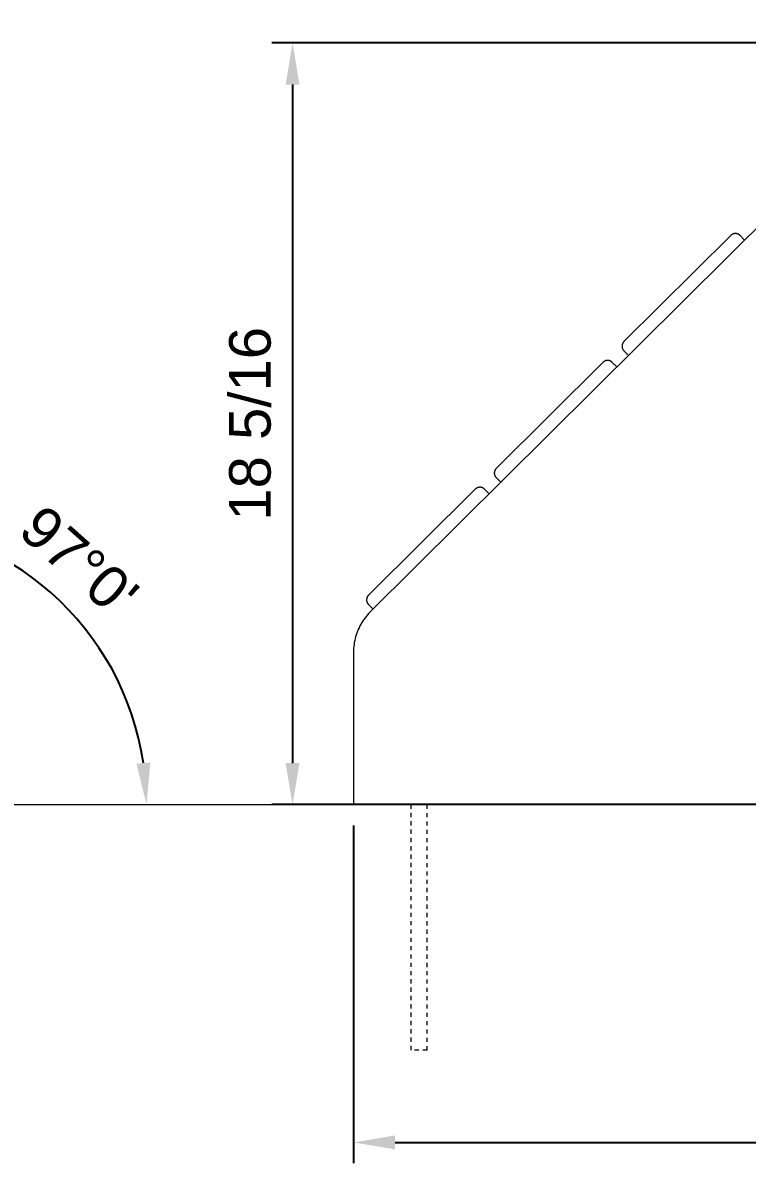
# Model space of a CAD drawing. Header units: inches. Extents: x 3 to 193, y 3 to 134.
# Drawn here: x 59.06 to 76.49, y 79.7 to 107.12 of the extents above; entities that cross this region are included whole.
import ezdxf

# ---------------------------------------------------------------- set-up
doc = ezdxf.new("R2010")
doc.units = ezdxf.units.IN
doc.header["$PDSIZE"] = -1
doc.linetypes.add('HIDDEN', pattern=[1.905, 1.27, -0.635])
for name, color, linetype, lineweight in [('ZANO_R', 7, 'Continuous', 0), ('ZANO_R_przerywana', 250, 'HIDDEN', 0), ('ZANO_W', 1, 'Continuous', 0)]:
    doc.layers.add(name, color=color, linetype=linetype, lineweight=lineweight)
doc.styles.get("Standard").update_dxf_attribs({"font": 'ARIALUNI.TTF'})
doc.dimstyles.new('amerykanie', dxfattribs={"dimtxt": 50, "dimasz": 50, "dimexe": 0.5, "dimexo": 0.5, "dimgap": 1, "dimtad": 1, "dimdec": 0, "dimzin": 0, "dimlunit": 5, "dimtxsty": 'Standard', "dimcen": 0.09, "dimclrd": 1, "dimclre": 1, "dimclrt": 1, "dimazin": 0, "dimtfac": 1, "dimtdec": 0, "dimtmove": 0, "dimatfit": 3, "dimfxl": 1, "dimtzin": 0, "dimarcsym": 1})

# ---------------------------------------------------------------- blocks, each defined once
blk = doc.blocks.new('*D365')
at = {"layer": 'Defpoints', "color": 0}
for p in [(83.384, 106.634), (65.554, 88.319), (83.384, 88.319)]:
    blk.add_point(p, dxfattribs=at)
at = {"layer": 'ZANO_R', "color": 1, "lineweight": -2}
for p, q in [((82.884, 106.634), (65.054, 106.634)), ((65.554, 105.634), (65.554, 89.319)), ((82.884, 88.319), (65.054, 88.319))]:
    blk.add_line(p, q, dxfattribs=at)
at = {"layer": 'ZANO_R', "color": 1}
for points in [[(65.721, 105.634), (65.387, 105.634), (65.554, 106.634)], [(65.387, 89.319), (65.721, 89.319), (65.554, 88.319)]]:
    blk.add_solid(points, dxfattribs=at)
at = {"layer": 'ZANO_R', "color": 1, "insert": (64.535, 97.476), "char_height": 1, "attachment_point": 5, "rotation": 90}
blk.add_mtext('18 5/16', dxfattribs=at)
blk = doc.blocks.new('*D367')
at = {"layer": 'Defpoints', "color": 0}
for p in [(67.02, 88.319), (127.388, 88.319), (127.388, 80.197)]:
    blk.add_point(p, dxfattribs=at)
at = {"layer": 'ZANO_R', "color": 1, "lineweight": -2}
for p, q in [((67.02, 87.819), (67.02, 79.697)), ((127.388, 87.819), (127.388, 79.697)), ((68.02, 80.197), (126.388, 80.197))]:
    blk.add_line(p, q, dxfattribs=at)
at = {"layer": 'ZANO_R', "color": 1}
for points in [[(68.02, 80.364), (68.02, 80.03), (67.02, 80.197)], [(126.388, 80.03), (126.388, 80.364), (127.388, 80.197)]]:
    blk.add_solid(points, dxfattribs=at)
at = {"layer": 'ZANO_R', "color": 1, "insert": (97.204, 81.216), "char_height": 1, "attachment_point": 5}
blk.add_mtext('60 3/8', dxfattribs=at)
blk = doc.blocks.new('*D375')
at = {"layer": 'Defpoints', "color": 0}
for p in [(127.296, 128.1), (115.952, 94.518), (96.273, 88.645), (60.315, 88.319), (113.926, 88.319)]:
    blk.add_point(p, dxfattribs=at)
at = {"layer": 'ZANO_W', "color": 1, "lineweight": -2}
blk.add_line((114.426, 88.319), (117.393, 88.319), dxfattribs=at)
blk.add_arc((96.016, 88.319), 20.877, 2.7447, 49.078, dxfattribs=at)
at = {"layer": 'ZANO_W', "color": 1}
for points in [[(109.797, 104.222), (109.585, 103.965), (108.92, 104.73)], [(116.703, 89.314), (117.036, 89.322), (116.893, 88.319)]]:
    blk.add_solid(points, dxfattribs=at)
at = {"layer": 'ZANO_W', "color": 1, "insert": (115.707, 97.885), "char_height": 1, "attachment_point": 5, "rotation": 295.9114}
blk.add_mtext("51%%d49'", dxfattribs=at)
blk = doc.blocks.new('*D376')
at = {"layer": 'Defpoints', "color": 0}
for p in [(54.794, 91.986), (60.986, 91.953), (55.185, 88.804), (2.629, 88.319), (69.006, 88.319)]:
    blk.add_point(p, dxfattribs=at)
at = {"layer": 'ZANO_W', "color": 1, "lineweight": -2}
blk.add_line((54.733, 92.482), (54.355, 95.56), dxfattribs=at)
blk.add_arc((55.244, 88.319), 6.796, 8.4391, 88.561, dxfattribs=at)
at = {"layer": 'ZANO_W', "color": 1}
for points in [[(55.407, 95.278), (55.423, 94.946), (54.416, 95.063)], [(61.8, 89.304), (62.133, 89.328), (62.04, 88.319)]]:
    blk.add_solid(points, dxfattribs=at)
at = {"layer": 'ZANO_W', "color": 1, "insert": (60.42, 94.168), "char_height": 1, "attachment_point": 5, "rotation": 318.5001}
blk.add_mtext("97%%d0'", dxfattribs=at)

msp = doc.modelspace()

# ---------------------------------------------------------------- linework, layer by layer
at = {"layer": 'ZANO_R'}
for p, q in [((78.94426, 104.38701), (67.42386, 92.95249)), ((76.10128, 102.00875), (76.0974, 102.00503)), ((76.10529, 102.01234), (76.10128, 102.00875)), ((76.10941, 102.01579), (76.10529, 102.01234)), ((76.11365, 102.01909), (76.10941, 102.01579)), ((76.118, 102.02225), (76.11365, 102.01909)), ((76.12246, 102.02526), (76.118, 102.02225)), ((76.12701, 102.02811), (76.12246, 102.02526)), ((76.13166, 102.03081), (76.12701, 102.02811)), ((76.1364, 102.03335), (76.13166, 102.03081)), ((76.14123, 102.03572), (76.1364, 102.03335)), ((76.14613, 102.03793), (76.14123, 102.03572)), ((76.1511, 102.03997), (76.14613, 102.03793)), ((76.15615, 102.04184), (76.1511, 102.03997)), ((76.16125, 102.04353), (76.15615, 102.04184)), ((76.1664, 102.04505), (76.16125, 102.04353)), ((76.17161, 102.04639), (76.1664, 102.04505)), ((76.17686, 102.04756), (76.17161, 102.04639)), ((76.18214, 102.04854), (76.17686, 102.04756)), ((76.18746, 102.04934), (76.18214, 102.04854)), ((76.1928, 102.04996), (76.18746, 102.04934)), ((76.19816, 102.0504), (76.1928, 102.04996)), ((76.20353, 102.05066), (76.19816, 102.0504)), ((76.2089, 102.05073), (76.20353, 102.05066)), ((76.21428, 102.05062), (76.2089, 102.05073)), ((76.21965, 102.05032), (76.21428, 102.05062)), ((76.225, 102.04984), (76.21965, 102.05032)), ((76.23033, 102.04918), (76.225, 102.04984)), ((76.23564, 102.04834), (76.23033, 102.04918)), ((76.24092, 102.04732), (76.23564, 102.04834)), ((76.24616, 102.04611), (76.24092, 102.04732)), ((76.25136, 102.04473), (76.24616, 102.04611)), ((76.2565, 102.04317), (76.25136, 102.04473)), ((76.26159, 102.04144), (76.2565, 102.04317)), ((76.26662, 102.03954), (76.26159, 102.04144)), ((76.27158, 102.03746), (76.26662, 102.03954)), ((76.27646, 102.03522), (76.27158, 102.03746)), ((76.28127, 102.03281), (76.27646, 102.03522)), ((76.28599, 102.03023), (76.28127, 102.03281)), ((76.29062, 102.0275), (76.28599, 102.03023)), ((76.29515, 102.02461), (76.29062, 102.0275)), ((76.29959, 102.02157), (76.29515, 102.02461)), ((76.30391, 102.01838), (76.29959, 102.02157)), ((76.30813, 102.01504), (76.30391, 102.01838)), ((76.31223, 102.01157), (76.30813, 102.01504)), ((76.3162, 102.00795), (76.31223, 102.01157)), ((76.32006, 102.0042), (76.3162, 102.00795)), ((76.0974, 102.00503), (73.52733, 99.45412)), ((76.43097, 101.89246), (76.32006, 102.0042)), ((73.48092, 99.34834), (73.4808, 99.34297)), ((73.4808, 99.34297), (73.48088, 99.33759)), ((73.48088, 99.33759), (73.48113, 99.33222)), ((73.48121, 99.35371), (73.48092, 99.34834)), ((73.48113, 99.33222), (73.48157, 99.32686)), ((73.48169, 99.35906), (73.48121, 99.35371)), ((73.48157, 99.32686), (73.48219, 99.32152)), ((73.48235, 99.3644), (73.48169, 99.35906)), ((73.48219, 99.32152), (73.48299, 99.31621)), ((73.48319, 99.36971), (73.48235, 99.3644)), ((73.48299, 99.31621), (73.48398, 99.31092)), ((73.48422, 99.37498), (73.48319, 99.36971)), ((73.48398, 99.31092), (73.48514, 99.30567)), ((73.48542, 99.38022), (73.48422, 99.37498)), ((73.48514, 99.30567), (73.48648, 99.30047)), ((73.4868, 99.38542), (73.48542, 99.38022)), ((73.48648, 99.30047), (73.488, 99.29531)), ((73.48836, 99.39056), (73.4868, 99.38542)), ((73.488, 99.29531), (73.4897, 99.29021)), ((73.49009, 99.39565), (73.48836, 99.39056)), ((73.4897, 99.29021), (73.49157, 99.28517)), ((73.492, 99.40068), (73.49009, 99.39565)), ((73.49157, 99.28517), (73.4936, 99.28019)), ((73.49407, 99.40564), (73.492, 99.40068)), ((73.4936, 99.28019), (73.49581, 99.27529)), ((73.49632, 99.41053), (73.49407, 99.40564)), ((73.49581, 99.27529), (73.49818, 99.27047)), ((73.49873, 99.41533), (73.49632, 99.41053)), ((73.49818, 99.27047), (73.50072, 99.26573)), ((73.5013, 99.42005), (73.49873, 99.41533)), ((73.50072, 99.26573), (73.50342, 99.26108)), ((73.50403, 99.42468), (73.5013, 99.42005)), ((73.50692, 99.42922), (73.50403, 99.42468)), ((73.50996, 99.43365), (73.50692, 99.42922)), ((73.51315, 99.43798), (73.50996, 99.43365)), ((73.51649, 99.44219), (73.51315, 99.43798)), ((73.51997, 99.44629), (73.51649, 99.44219)), ((73.52358, 99.45027), (73.51997, 99.44629)), ((73.52733, 99.45412), (73.52358, 99.45027)), ((73.08324, 98.99183), (73.07819, 98.98996)), ((73.08834, 98.99352), (73.08324, 98.99183)), ((73.09349, 98.99504), (73.08834, 98.99352)), ((73.0987, 98.99639), (73.09349, 98.99504)), ((73.10395, 98.99755), (73.0987, 98.99639)), ((73.10923, 98.99853), (73.10395, 98.99755)), ((73.11455, 98.99934), (73.10923, 98.99853)), ((73.11989, 98.99996), (73.11455, 98.99934)), ((73.12525, 99.0004), (73.11989, 98.99996)), ((73.13062, 99.00065), (73.12525, 99.0004)), ((73.13599, 99.00072), (73.13062, 99.00065)), ((73.14137, 99.00061), (73.13599, 99.00072)), ((73.14673, 99.00032), (73.14137, 99.00061)), ((73.15209, 98.99984), (73.14673, 99.00032)), ((73.15742, 98.99918), (73.15209, 98.99984)), ((73.16273, 98.99833), (73.15742, 98.99918)), ((73.16801, 98.99731), (73.16273, 98.99833)), ((73.17325, 98.99611), (73.16801, 98.99731)), ((73.17845, 98.99473), (73.17325, 98.99611)), ((73.18359, 98.99317), (73.17845, 98.99473)), ((73.18868, 98.99144), (73.18359, 98.99317)), ((73.19371, 98.98953), (73.18868, 98.99144)), ((73.50342, 99.26108), (73.50627, 99.25652)), ((73.50627, 99.25652), (73.50928, 99.25207)), ((73.50928, 99.25207), (73.51244, 99.24772)), ((73.51244, 99.24772), (73.51574, 99.24348)), ((73.51574, 99.24348), (73.51919, 99.23935)), ((73.51919, 99.23935), (73.52278, 99.23535)), ((73.52278, 99.23535), (73.5265, 99.23147)), ((73.5265, 99.23147), (73.63741, 99.11972)), ((73.02449, 98.95503), (70.45442, 96.40411)), ((73.02837, 98.95875), (73.02449, 98.95503)), ((73.03238, 98.96233), (73.02837, 98.95875)), ((73.0365, 98.96578), (73.03238, 98.96233)), ((73.04074, 98.96909), (73.0365, 98.96578)), ((73.04509, 98.97225), (73.04074, 98.96909)), ((73.04955, 98.97525), (73.04509, 98.97225)), ((73.0541, 98.97811), (73.04955, 98.97525)), ((73.05875, 98.98081), (73.0541, 98.97811)), ((73.06349, 98.98334), (73.05875, 98.98081)), ((73.06832, 98.98572), (73.06349, 98.98334)), ((73.07322, 98.98792), (73.06832, 98.98572)), ((73.07819, 98.98996), (73.07322, 98.98792)), ((73.19867, 98.98745), (73.19371, 98.98953)), ((73.20355, 98.98521), (73.19867, 98.98745)), ((73.20836, 98.9828), (73.20355, 98.98521)), ((73.21308, 98.98023), (73.20836, 98.9828)), ((73.21771, 98.9775), (73.21308, 98.98023)), ((73.22224, 98.97461), (73.21771, 98.9775)), ((73.22668, 98.97157), (73.22224, 98.97461)), ((73.231, 98.96838), (73.22668, 98.97157)), ((73.23522, 98.96504), (73.231, 98.96838)), ((73.23932, 98.96156), (73.23522, 98.96504)), ((73.24329, 98.95794), (73.23932, 98.96156)), ((73.24715, 98.95419), (73.24329, 98.95794)), ((73.35805, 98.84245), (73.24715, 98.95419)), ((70.40801, 96.29833), (70.40789, 96.29296)), ((70.40789, 96.29296), (70.40797, 96.28758)), ((70.40797, 96.28758), (70.40822, 96.28221)), ((70.4083, 96.3037), (70.40801, 96.29833)), ((70.40822, 96.28221), (70.40866, 96.27686)), ((70.40878, 96.30906), (70.4083, 96.3037)), ((70.40866, 96.27686), (70.40928, 96.27152)), ((70.40944, 96.31439), (70.40878, 96.30906)), ((70.40928, 96.27152), (70.41008, 96.2662)), ((70.41028, 96.3197), (70.40944, 96.31439)), ((70.41008, 96.2662), (70.41107, 96.26092)), ((70.41131, 96.32498), (70.41028, 96.3197)), ((70.41107, 96.26092), (70.41223, 96.25567)), ((70.41251, 96.33022), (70.41131, 96.32498)), ((70.41223, 96.25567), (70.41357, 96.25046)), ((70.41389, 96.33541), (70.41251, 96.33022)), ((70.41357, 96.25046), (70.41509, 96.2453)), ((70.41545, 96.34056), (70.41389, 96.33541)), ((70.41718, 96.34565), (70.41545, 96.34056)), ((70.41909, 96.35068), (70.41718, 96.34565)), ((70.42116, 96.35563), (70.41909, 96.35068)), ((70.42341, 96.36052), (70.42116, 96.35563)), ((70.42582, 96.36533), (70.42341, 96.36052)), ((70.42839, 96.37005), (70.42582, 96.36533)), ((70.43112, 96.37468), (70.42839, 96.37005)), ((70.43401, 96.37921), (70.43112, 96.37468)), ((70.43705, 96.38364), (70.43401, 96.37921)), ((70.44024, 96.38797), (70.43705, 96.38364)), ((70.44358, 96.39219), (70.44024, 96.38797)), ((70.44706, 96.39628), (70.44358, 96.39219)), ((70.45067, 96.40026), (70.44706, 96.39628)), ((70.45442, 96.40411), (70.45067, 96.40026)), ((70.41509, 96.2453), (70.41679, 96.2402)), ((70.41679, 96.2402), (70.41865, 96.23516)), ((70.41865, 96.23516), (70.42069, 96.23019)), ((70.42069, 96.23019), (70.4229, 96.22529)), ((70.4229, 96.22529), (70.42527, 96.22046)), ((70.42527, 96.22046), (70.42781, 96.21572)), ((70.42781, 96.21572), (70.43051, 96.21107)), ((70.43051, 96.21107), (70.43336, 96.20652)), ((70.43336, 96.20652), (70.43637, 96.20206)), ((70.43637, 96.20206), (70.43953, 96.19771)), ((70.43953, 96.19771), (70.44283, 96.19347)), ((70.44283, 96.19347), (70.44628, 96.18935)), ((70.44628, 96.18935), (70.44987, 96.18534)), ((70.44987, 96.18534), (70.45359, 96.18146)), ((70.45359, 96.18146), (70.5645, 96.06972)), ((69.95158, 95.90502), (67.38151, 93.35411)), ((69.95546, 95.90874), (69.95158, 95.90502)), ((69.95947, 95.91233), (69.95546, 95.90874)), ((69.96359, 95.91578), (69.95947, 95.91233)), ((69.96783, 95.91908), (69.96359, 95.91578)), ((69.97218, 95.92224), (69.96783, 95.91908)), ((69.97664, 95.92525), (69.97218, 95.92224)), ((69.98119, 95.9281), (69.97664, 95.92525)), ((69.98584, 95.9308), (69.98119, 95.9281)), ((69.99058, 95.93334), (69.98584, 95.9308)), ((69.99541, 95.93571), (69.99058, 95.93334)), ((70.00031, 95.93792), (69.99541, 95.93571)), ((70.00528, 95.93996), (70.00031, 95.93792)), ((70.01032, 95.94182), (70.00528, 95.93996)), ((70.01543, 95.94352), (70.01032, 95.94182)), ((70.02058, 95.94504), (70.01543, 95.94352)), ((70.02579, 95.94638), (70.02058, 95.94504)), ((70.03104, 95.94754), (70.02579, 95.94638)), ((70.03632, 95.94853), (70.03104, 95.94754)), ((70.04164, 95.94933), (70.03632, 95.94853)), ((70.04698, 95.94995), (70.04164, 95.94933)), ((70.05234, 95.95039), (70.04698, 95.94995)), ((70.05771, 95.95065), (70.05234, 95.95039)), ((70.06308, 95.95072), (70.05771, 95.95065)), ((70.06846, 95.95061), (70.06308, 95.95072)), ((70.07382, 95.95031), (70.06846, 95.95061)), ((70.07918, 95.94983), (70.07382, 95.95031)), ((70.08451, 95.94917), (70.07918, 95.94983)), ((70.08982, 95.94833), (70.08451, 95.94917)), ((70.0951, 95.9473), (70.08982, 95.94833)), ((70.10034, 95.9461), (70.0951, 95.9473)), ((70.10554, 95.94472), (70.10034, 95.9461)), ((70.11068, 95.94316), (70.10554, 95.94472)), ((70.11577, 95.94143), (70.11068, 95.94316)), ((70.1208, 95.93952), (70.11577, 95.94143)), ((70.12576, 95.93745), (70.1208, 95.93952)), ((70.13064, 95.9352), (70.12576, 95.93745)), ((70.13545, 95.9328), (70.13064, 95.9352)), ((70.14017, 95.93022), (70.13545, 95.9328)), ((70.1448, 95.92749), (70.14017, 95.93022)), ((70.14933, 95.9246), (70.1448, 95.92749)), ((70.15377, 95.92156), (70.14933, 95.9246)), ((70.15809, 95.91837), (70.15377, 95.92156)), ((70.16231, 95.91503), (70.15809, 95.91837)), ((70.16641, 95.91156), (70.16231, 95.91503)), ((70.17038, 95.90794), (70.16641, 95.91156)), ((70.17423, 95.90419), (70.17038, 95.90794)), ((70.28514, 95.79245), (70.17423, 95.90419)), ((67.3351, 93.24833), (67.33498, 93.24295)), ((67.33498, 93.24295), (67.33506, 93.23758)), ((67.33506, 93.23758), (67.33531, 93.23221)), ((67.33539, 93.2537), (67.3351, 93.24833)), ((67.33587, 93.25905), (67.33539, 93.2537)), ((67.33653, 93.26439), (67.33587, 93.25905)), ((67.33737, 93.2697), (67.33653, 93.26439)), ((67.3384, 93.27497), (67.33737, 93.2697)), ((67.3396, 93.28021), (67.3384, 93.27497)), ((67.34098, 93.28541), (67.3396, 93.28021)), ((67.34254, 93.29055), (67.34098, 93.28541)), ((67.34427, 93.29564), (67.34254, 93.29055)), ((67.34618, 93.30067), (67.34427, 93.29564)), ((67.34825, 93.30563), (67.34618, 93.30067)), ((67.3505, 93.31051), (67.34825, 93.30563)), ((67.35291, 93.31532), (67.3505, 93.31051)), ((67.35548, 93.32004), (67.35291, 93.31532)), ((67.35821, 93.32467), (67.35548, 93.32004)), ((67.3611, 93.32921), (67.35821, 93.32467)), ((67.36414, 93.33364), (67.3611, 93.32921)), ((67.36733, 93.33796), (67.36414, 93.33364)), ((67.37067, 93.34218), (67.36733, 93.33796)), ((67.37415, 93.34628), (67.37067, 93.34218)), ((67.37776, 93.35026), (67.37415, 93.34628)), ((67.38151, 93.35411), (67.37776, 93.35026)), ((67.33531, 93.23221), (67.33575, 93.22685)), ((67.33575, 93.22685), (67.33637, 93.22151)), ((67.33637, 93.22151), (67.33717, 93.2162)), ((67.33717, 93.2162), (67.33816, 93.21091)), ((67.33816, 93.21091), (67.33932, 93.20566)), ((67.33932, 93.20566), (67.34066, 93.20046)), ((67.34066, 93.20046), (67.34218, 93.1953)), ((67.34218, 93.1953), (67.34388, 93.1902)), ((67.34388, 93.1902), (67.34574, 93.18516)), ((67.34574, 93.18516), (67.34778, 93.18018)), ((67.34778, 93.18018), (67.34999, 93.17528)), ((67.34999, 93.17528), (67.35236, 93.17046)), ((67.35236, 93.17046), (67.3549, 93.16572)), ((67.3549, 93.16572), (67.3576, 93.16107)), ((67.3576, 93.16107), (67.36045, 93.15651)), ((67.36045, 93.15651), (67.36346, 93.15205)), ((67.36346, 93.15205), (67.36662, 93.1477)), ((67.36662, 93.1477), (67.36992, 93.14346)), ((67.36992, 93.14346), (67.37337, 93.13934)), ((67.37337, 93.13934), (67.37696, 93.13534)), ((67.37696, 93.13534), (67.38068, 93.13146)), ((67.38068, 93.13146), (67.49159, 93.01971)), ((67.22113, 92.69656), (67.19739, 92.65629)), ((67.24624, 92.736), (67.22113, 92.69656)), ((67.27269, 92.77455), (67.24624, 92.736)), ((67.30044, 92.81218), (67.27269, 92.77455)), ((67.32947, 92.84882), (67.30044, 92.81218)), ((67.35974, 92.88445), (67.32947, 92.84882)), ((67.39122, 92.91902), (67.35974, 92.88445)), ((67.42386, 92.95249), (67.39122, 92.91902)), ((67.10012, 92.44402), (67.08512, 92.39974)), ((67.11663, 92.48776), (67.10012, 92.44402)), ((67.13464, 92.53091), (67.11663, 92.48776)), ((67.15412, 92.57341), (67.13464, 92.53091)), ((67.17504, 92.61522), (67.15412, 92.57341)), ((67.19739, 92.65629), (67.17504, 92.61522)), ((67.03331, 92.17207), (67.02768, 92.12566)), ((67.04053, 92.21826), (67.03331, 92.17207)), ((67.04934, 92.26418), (67.04053, 92.21826)), ((67.05971, 92.30977), (67.04934, 92.26418)), ((67.07164, 92.35497), (67.05971, 92.30977)), ((67.08512, 92.39974), (67.07164, 92.35497)), ((67.02121, 92.03239), (67.02038, 91.98565)), ((67.02038, 91.98565), (67.02038, 88.80424)), ((67.02364, 92.07908), (67.02121, 92.03239)), ((67.02768, 92.12566), (67.02364, 92.07908)), ((67.02038, 88.80424), (67.02038, 88.31851)), ((85.24356, 88.31851), (67.02038, 88.31851))]:
    msp.add_line(p, q, dxfattribs=at)
for points in [[(2.62942, 88.31851), (69.00629, 88.31864)], [(60.31523, 88.31851), (113.92637, 88.31851)]]:
    msp.add_lwpolyline(points, dxfattribs=at)
at = {"layer": 'ZANO_R_przerywana', "ltscale": 0.05}
for p, q in [((68.39799, 88.31851), (68.39799, 82.41453)), ((68.79159, 82.41453), (68.79159, 88.31851)), ((68.79159, 82.41453), (68.39799, 82.41453))]:
    msp.add_line(p, q, dxfattribs=at)
at = {"layer": 'ZANO_R_przerywana'}
msp.add_lwpolyline([(68.39799, 88.31851), (68.79159, 88.31851)], dxfattribs=at)

# ---------------------------------------------------------------- dimensions: what is measured, and where the dimension line sits
at = {"layer": 'ZANO_R'}
dim = msp.add_aligned_dim(p1=(83.38369, 106.63437), p2=(83.38369, 88.31851), distance=-17.82959, dimstyle='amerykanie', override={"dimtxt": 1, "dimasz": 1, "dimgap": 0.5, "dimdec": 4, "dimaunit": 1, "dimadec": 1, "dimtdec": 4, "dimtmove": 1, "dimfrac": 2}, dxfattribs=at)
dim.commit()
dim.dimension.update_dxf_attribs({"geometry": '*D365', "text_midpoint": (64.535, 97.47644)})
dim = msp.add_linear_dim(base=(127.38821, 80.19713), p1=(67.02038, 88.31851), p2=(127.38821, 88.31851), dimstyle='amerykanie', override={"dimtxt": 1, "dimasz": 1, "dimgap": 0.5, "dimdec": 4, "dimaunit": 1, "dimadec": 1, "dimtdec": 4, "dimtmove": 1, "dimfrac": 2}, dxfattribs=at)
dim.commit()
dim.dimension.update_dxf_attribs({"geometry": '*D367', "text_midpoint": (97.20429, 81.21623)})
at = {"layer": 'ZANO_W'}
for base, line1, line2, picture, middle in [((115.95158, 94.51785), ((60.31523, 88.31851), (113.92637, 88.31851)), ((127.29598, 128.10042), (96.27322, 88.64536)), '*D375', (115.70748, 97.8849)), ((60.98629, 91.95317), ((54.79415, 91.98565), (55.18478, 88.80424)), ((2.62942, 88.31851), (69.00629, 88.31864)), '*D376', (60.41982, 94.16837))]:
    dim = msp.add_angular_dim_2l(base=base, line1=line1, line2=line2, dimstyle='amerykanie', override={"dimtxt": 1, "dimasz": 1, "dimgap": 0.5, "dimdec": 4, "dimaunit": 1, "dimadec": 1, "dimtdec": 4, "dimtmove": 1, "dimfrac": 2}, dxfattribs=at)
    dim.commit()
    dim.dimension.update_dxf_attribs({"geometry": picture, "text_midpoint": middle})

doc.saveas('drawing.dxf')
